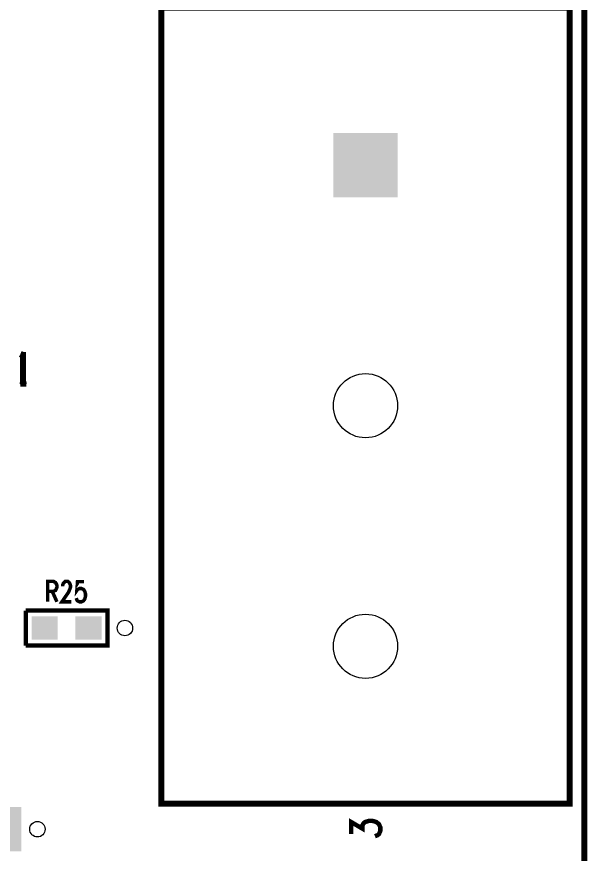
# Model space of a CAD drawing. Extents: x -8 to 142, y 0 to 126.
# Drawn here: x 104.04 to 123.6, y 40.24 to 68.97 of the extents above; entities that cross this region are included whole.
import ezdxf

# ---------------------------------------------------------------- set-up
doc = ezdxf.new("R2010")
doc.units = 0
doc.layers.get('0').update_dxf_attribs({"linetype": 'CONTINUOUS'})
doc.layers.add('02_ASSY1_GBR', color=6, linetype='CONTINUOUS')

# ---------------------------------------------------------------- blocks, each defined once
blk = doc.blocks.new('ROUND_170')
blk.add_circle((0, 0), 0.265)
blk = doc.blocks.new('ROUND_175')
blk.add_circle((0, 0), 1.1)
blk = doc.blocks.new('SQUARE_176')
blk.add_solid([(1.1, 1.1), (1.1, -1.1), (-1.1, 1.1), (-1.1, -1.1)])
blk = doc.blocks.new('RECTANGLE_180')
blk.add_solid([(0.45, 0.4), (0.45, -0.4), (-0.45, 0.4), (-0.45, -0.4)])
blk = doc.blocks.new('RECTANGLE_202')
blk.add_solid([(0.89, 0.76), (0.89, -0.76), (-0.89, 0.76), (-0.89, -0.76)])

msp = doc.modelspace()

# ---------------------------------------------------------------- linework, layer by layer
at = {"layer": '02_ASSY1_GBR'}
for points, const_width in [([(0, 0), (123.5, 0), (123.5, 103.5), (0, 103.5), (0, 0)], 0.2032), ([(123, 69.275), (109, 69.275), (109, 41.975), (123, 41.975), (123, 69.275)], 0.2032), ([(104.283, 57.466), (104.22, 57.318), (104.182, 57.262)], 0.16256), ([(104.239, 57.373), (104.239, 56.357)], 0.16256), ([(104.264, 57.373), (104.264, 56.413)], 0.16256), ([(104.283, 57.466), (104.283, 56.357)], 0.16256), ([(104.163, 56.357), (104.366, 56.357)], 0.16256), ([(104.239, 56.413), (104.201, 56.357)], 0.16256), ([(104.239, 56.468), (104.22, 56.357)], 0.16256), ([(104.283, 56.468), (104.303, 56.357)], 0.16256), ([(104.283, 56.413), (104.322, 56.357)], 0.16256), ([(105.101, 48.9), (105.101, 49.6), (105.305, 49.6), (105.371, 49.558), (105.394, 49.526), (105.419, 49.462), (105.419, 49.398), (105.394, 49.335), (105.371, 49.292), (105.305, 49.261), (105.101, 49.261)], 0.12), ([(105.613, 49.43), (105.613, 49.462), (105.635, 49.526), (105.658, 49.558), (105.702, 49.6), (105.795, 49.6), (105.839, 49.558), (105.861, 49.526), (105.884, 49.462), (105.884, 49.398), (105.861, 49.335), (105.817, 49.229), (105.591, 48.9), (105.909, 48.9)], 0.12), ([(106.351, 49.589), (106.125, 49.589), (106.103, 49.292), (106.125, 49.324), (106.192, 49.356), (106.259, 49.356), (106.329, 49.324), (106.374, 49.261), (106.399, 49.165), (106.399, 49.091), (106.374, 48.995), (106.329, 48.932), (106.259, 48.9), (106.192, 48.9), (106.125, 48.932), (106.103, 48.964), (106.081, 49.027)], 0.12), ([(105.257, 49.261), (105.419, 48.9)], 0.12), ([(104.35, 48.6), (107.15, 48.6), (107.15, 47.4), (104.35, 47.4)], 0.1524), ([(104.35, 47.4), (104.35, 48.6)], 0.1524), ([(115.507, 40.935), (115.507, 41.347), (115.892, 41.12), (115.892, 41.236), (115.938, 41.31), (115.985, 41.347), (116.123, 41.389), (116.231, 41.389), (116.369, 41.347), (116.462, 41.273), (116.508, 41.162), (116.508, 41.046), (116.462, 40.935), (116.416, 40.898), (116.323, 40.861)], 0.1524)]:
    msp.add_lwpolyline(points, dxfattribs=dict(at, const_width=const_width))

# ---------------------------------------------------------------- block references
for name, p in [('SQUARE_176', (116, 63.875)), ('ROUND_175', (116, 55.625)), ('RECTANGLE_180', (105, 48)), ('RECTANGLE_180', (106.5, 48)), ('ROUND_170', (107.75, 48)), ('ROUND_175', (116, 47.375)), ('RECTANGLE_202', (103.31, 41.1)), ('ROUND_170', (104.75, 41.1))]:
    msp.add_blockref(name, p, dxfattribs=at)

doc.saveas('drawing.dxf')
